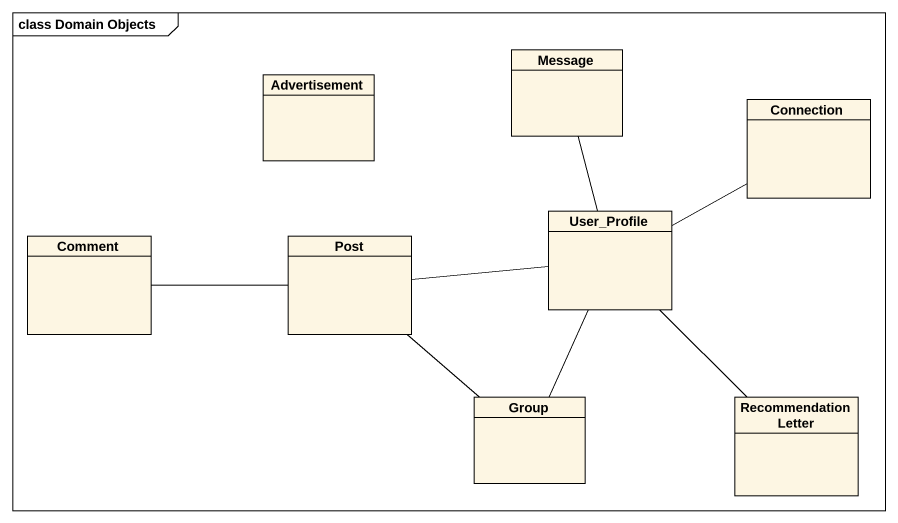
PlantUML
@startuml
mainframe class Domain Objects
hide circle
hide empty members
class Message
class Advertisement
class Connection
class Comment
class Post
class User_Profile
class "Group" as Group_
class "Recommendation Letter" as Recommendation_Letter
Message -- User_Profile
Connection -left- User_Profile
Comment -right- Post
Post -right- User_Profile
Post -- Group_
User_Profile -- Group_
User_Profile -- Recommendation_Letter
@enduml
